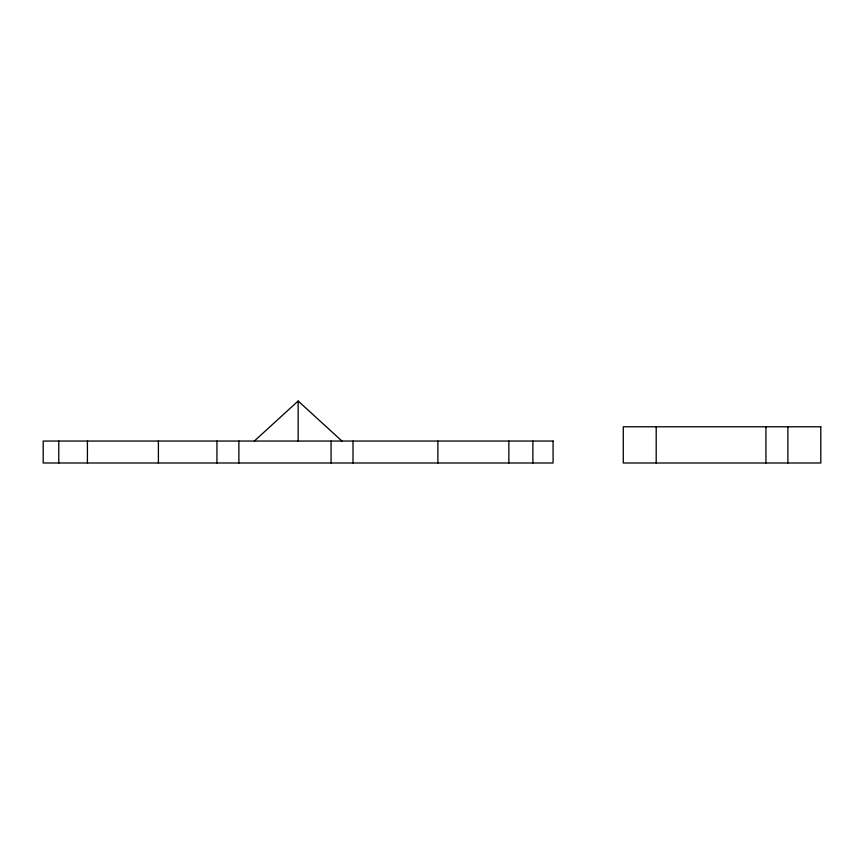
<?xml version="1.0" encoding="UTF-8"?>
<svg xmlns="http://www.w3.org/2000/svg" width="864" height="864" viewBox="0 0 864 864"><rect width="100%" height="100%" fill="white"/><g stroke="black" fill="none" stroke-linecap="round" stroke-linejoin="round"><path stroke-width="1.3" d="M254.329 441.05L298.145 401.004L341.95 441.05M787.882 426.784L787.882 462.996M765.936 426.784L765.936 462.996M656.197 426.784L656.197 462.996M532.883 441.05L532.883 462.996M508.853 441.05L508.853 462.996M437.875 441.05L437.875 462.996M353.009 441.05L353.009 462.996M331.063 441.05L331.063 462.996M298.145 401.004L298.145 441.05M238.885 441.05L238.885 462.996M216.94 441.05L216.94 462.996M158.404 441.05L158.404 462.996M87.426 441.05L87.426 462.996M58.763 441.05L58.763 462.996M820.8 426.784L623.279 426.784L623.279 462.996L820.8 462.996L820.8 426.784M553.079 441.05L43.2 441.05L43.2 462.996L553.079 462.996L553.079 441.05"/></g></svg>
